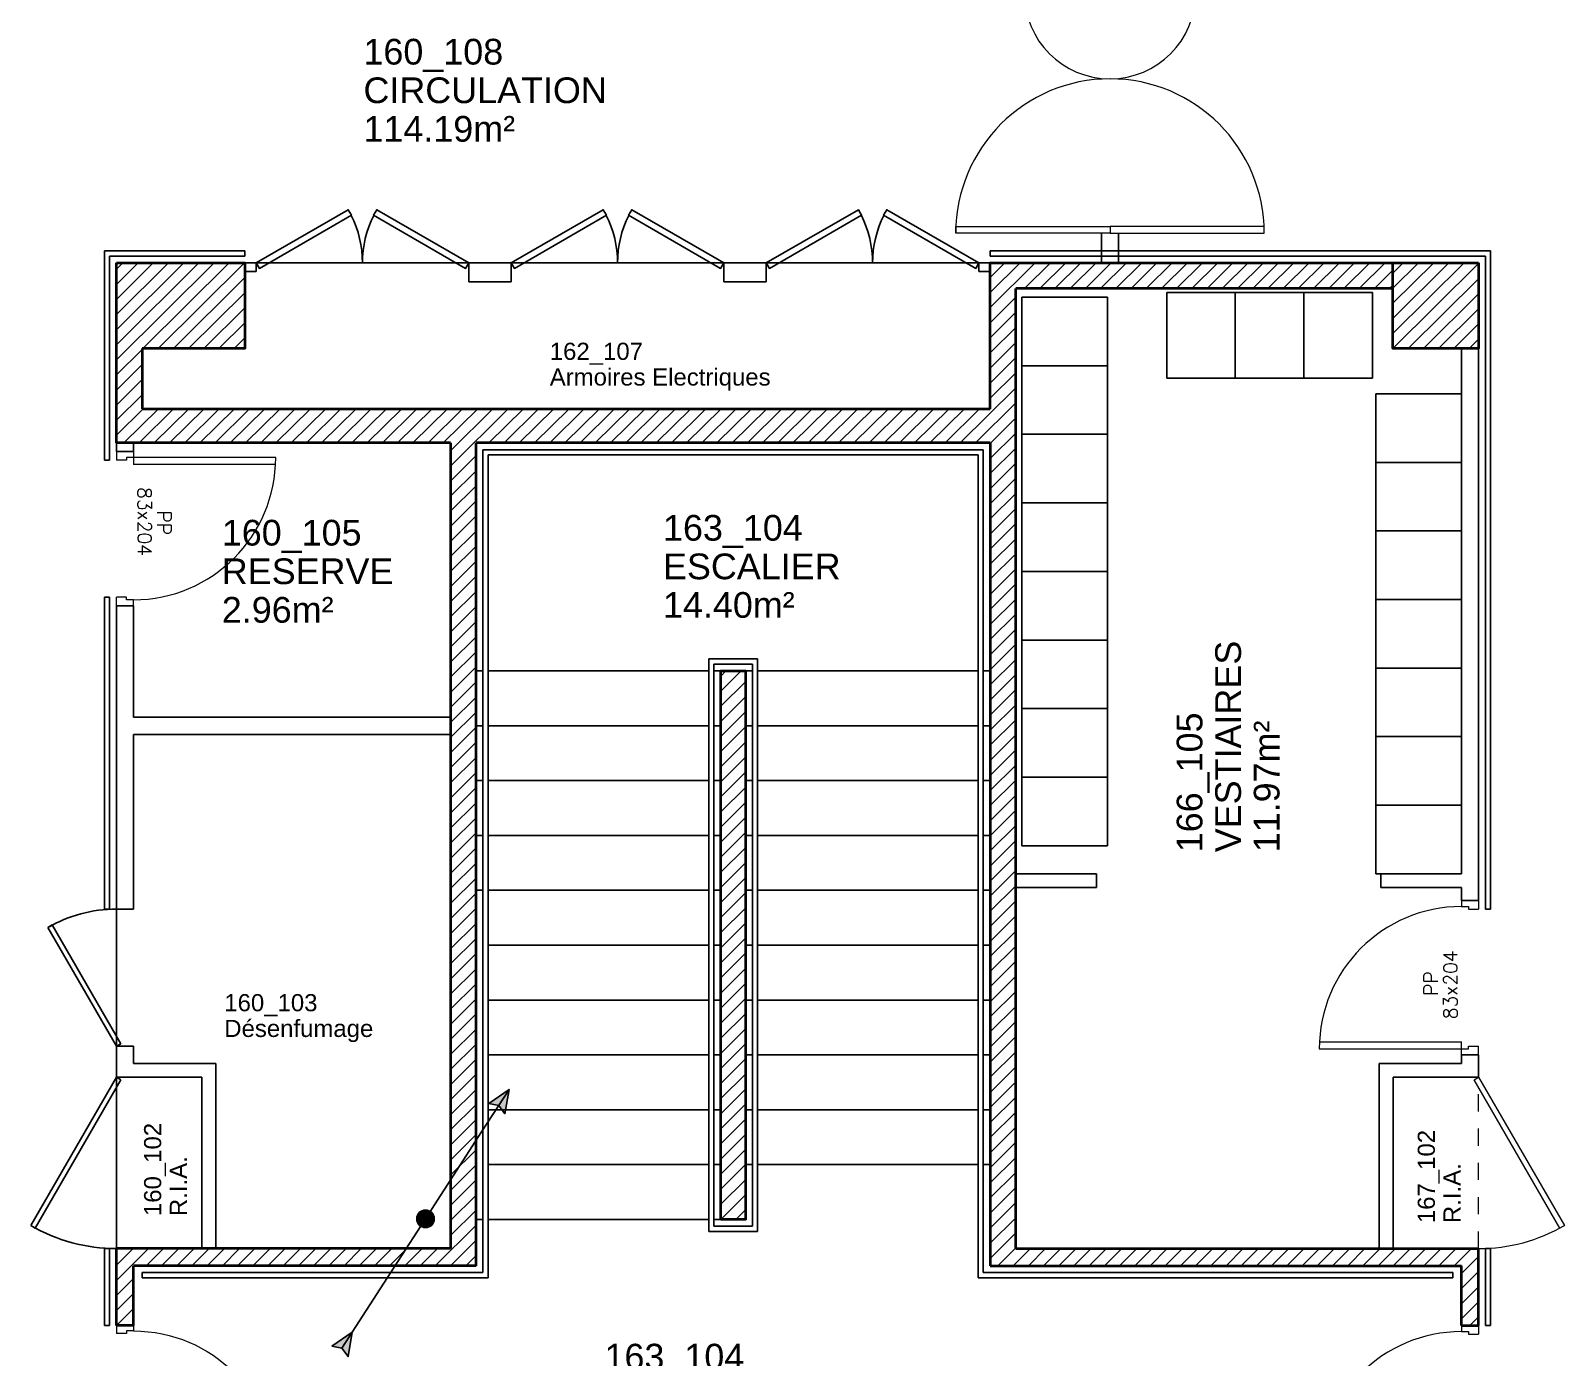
# Model space of a CAD drawing. Header units: metres. Extents: x 143.8 to 210.8, y 45.3 to 115.9.
# Drawn here: x 158.8 to 167.75, y 100.81 to 108.55 of the extents above; entities that cross this region are included whole.
import ezdxf
from ezdxf.enums import TextEntityAlignment as Align

# ---------------------------------------------------------------- set-up
doc = ezdxf.new("R2010")
doc.units = ezdxf.units.M
doc.header["$LTSCALE"] = 0.6
doc.header["$MEASUREMENT"] = 0
doc.linetypes.add('CACHÉ', pattern=[0.25, 0.125, -0.125])
doc.linetypes.add('CONTINU', pattern=[0])
doc.layers.get('0').update_dxf_attribs({"linetype": 'CONTINUOUS'})
for name, color, linetype in [('009 main courant', 181, 'CONTINUOUS'), ('107 EF  Adoucie', 4, 'CONTINUOUS'), ('A_ACCÈS', 7, 'CONTINUOUS'), ('A_AGENC', 204, 'CONTINUOUS'), ('A_EQMP', 142, 'CONTINUOUS'), ('A_Etiqu_Gaine', 8, 'CONTINUOUS'), ('A_Etiqu_Gaine_code', 8, 'CONTINUOUS'), ('A_Etiqu_Local', 8, 'CONTINUOUS'), ('A_HACH_STRUC', 7, 'CONTINUOUS'), ('A_MUR_CLOIS', 8, 'CONTINU'), ('A_MURS_CLOI', 7, 'CONTINUOUS')]:
    doc.layers.add(name, color=color, linetype=linetype)
for name, color, linetype, lineweight in [('A_MURS_STRU', 7, 'CONTINU', 40), ('A_PORT', 8, 'CONTINUOUS', 0), ('A_PORTE', 8, 'CONTINU', 0)]:
    doc.layers.add(name, color=color, linetype=linetype, lineweight=lineweight)
doc.styles.add('Attribut', font='arial.ttf')
doc.styles.add('ROMANS8', font='romans8', dxfattribs={"height": 10})

# ---------------------------------------------------------------- blocks, each defined once
blk = doc.blocks.new('A_Etiqu_Local')
at = {"style": 'Attribut', "flags": 1}
for tag, p in [('CODE_HOPITAL', (-0.4463, 1.632)), ('CODE_SITE', (-0.4463, 1.407)), ('CODE_BATIMENT', (-0.4463, 1.182)), ('CODE_SECTEUR', (-0.4463, 0.957)), ('CODE_ETAGE', (-0.4463, 0.732)), ('NOM_NORMALISE', (-0.4463, -0.843)), ('SECTEUR_ACTIVITE', (-0.4463, -1.068)), ('SOUS_SECTEUR_ACTIVITE', (-0.4463, -1.293)), ('VOLUME', (-0.4463, -1.518)), ('SERVICE', (-0.4463, -1.743)), ('CODE_UG', (-0.4463, -1.968)), ('CODE_UA', (-0.4463, -2.193)), ('CODE_POLE', (-0.4463, -2.418)), ('OCCUPANT_EXTERNE', (-0.4463, -2.643)), ('DISPONIBILITE', (-0.4463, -2.868)), ('ACCES_HANDICAPES', (-0.4463, -3.093)), ('NATURE_SOL', (-0.4463, -3.318)), ('RISQUE_LABORATOIRE', (-0.4463, -3.543)), ('AMIANTE', (-0.4463, -3.768))]:
    blk.add_attdef(tag, p, '', height=0.15, dxfattribs=at)
at = {"layer": 'A_Etiqu_Local', "style": 'Attribut'}
for tag, p in [('CODE_PIECE', (-0.4463, 0.282)), ('NOM_USAGE', (-0.4463, 0.057)), ('SURFACE', (-0.4463, -0.168))]:
    blk.add_attdef(tag, p, '', height=0.15, dxfattribs=at)
blk = doc.blocks.new('A_Etiqu_Gaine')
at = {"style": 'Attribut', "flags": 1}
for tag, p in [('CODE_HOPITAL', (-0.4323, 0.8651)), ('CODE_SITE', (-0.4323, 0.7151)), ('CODE_BATIMENT', (-0.4323, 0.5651)), ('CODE_SECTEUR', (-0.4323, 0.4151)), ('CODE_ETAGE', (-0.4323, 0.2651)), ('NOM_NORMALISE', (-0.4323, -0.3349)), ('SECTEUR_ACTIVITE', (-0.4323, -0.4849)), ('SOUS_SECTEUR_ACTIVITE', (-0.4323, -0.6349)), ('SURFACE', (-0.4323, -0.7849)), ('CODE_UG', (-0.4323, -0.9349)), ('CODE_POLE', (-0.4323, -1.0849)), ('AMIANTE', (-0.4323, -1.2349))]:
    blk.add_attdef(tag, p, '', height=0.1, dxfattribs=at)
at = {"layer": 'A_Etiqu_Gaine', "style": 'Attribut'}
blk.add_attdef('NOM_USAGE', (-0.4323, -0.1849), '', height=0.1, dxfattribs=at)
at = {"layer": 'A_Etiqu_Gaine_code', "style": 'Attribut'}
blk.add_attdef('CODE_PIECE', (-0.4323, -0.0349), '', height=0.1, dxfattribs=at)
blk = doc.blocks.new('P80bt10')
for p, q in [((0.035, 0.93), (0.035, 0.1)), ((0.075, 0.929), (0.075, 0.1)), ((0, 0.1), (0, 0)), ((0, 0.1), (0.035, 0.1)), ((0.035, 0.1), (0.075, 0.1)), ((0.035, 0.1), (0.035, 0.06)), ((0.865, 0.1), (0.865, 0.06)), ((0.9, 0.1), (0.865, 0.1)), ((0.9, 0.1), (0.9, 0)), ((0, 0), (0.05, 0)), ((0.035, 0.06), (0.05, 0.06)), ((0.05, 0.06), (0.05, 0)), ((0.865, 0.06), (0.85, 0.06)), ((0.85, 0.06), (0.85, 0)), ((0.9, 0), (0.85, 0))]:
    blk.add_line(p, q)
blk.add_arc((0.035, 0.1), 0.83, 0, 90)
at = {"style": 'ROMANS8'}
for tag, p in [('DEF', (0.4163, 0.239)), ('DIM', (0.4087, 0.1245))]:
    blk.add_attdef(tag, text='', height=0.08, dxfattribs=at).set_placement(p, align=Align.CENTER)

msp = doc.modelspace()

# ---------------------------------------------------------------- hatches: boundary and pattern name
at = {"layer": '107 EF  Adoucie'}
for points in [[(161.5919, 102.3743), (161.4731, 102.2926), (161.532, 102.2808), (161.5676, 102.2321)], [(161.1553, 101.6194, 1), (161.0526, 101.6194, 1)], [(160.676, 100.9581), (160.5573, 100.8764), (160.6161, 100.8645), (160.6518, 100.8158)]]:
    msp.add_hatch(color=8, dxfattribs=at).paths.add_polyline_path(points)
at = {"layer": 'A_HACH_STRUC'}
h = msp.add_hatch(dxfattribs=at)
h.set_pattern_fill('ANSI31', color=8, scale=0.5, angle=359.76959, style=0)
h.set_pattern_definition([(44.7696, (159.299874, 100.996164), (-0.0440161, 0.04437154), [])])
h.paths.add_polyline_path([(164.5493, 107.0462), (166.7499, 107.0462), (166.7499, 107.1962), (164.3993, 107.1962), (164.3993, 107.1462), (164.3993, 106.3457), (159.4499, 106.3457), (159.4499, 106.6962), (160.0499, 106.6962), (160.0499, 107.1962), (159.2999, 107.1962), (159.2999, 106.6962), (159.2999, 106.1457), (161.2493, 106.1458), (161.2493, 101.4458), (159.2999, 101.446), (159.2999, 100.9962), (159.3999, 100.9962), (159.3999, 101.3458), (161.3993, 101.3458), (161.3993, 106.1458), (164.3993, 106.1457), (164.3992, 101.3457), (167.1499, 101.3457), (167.1499, 100.9962), (167.2499, 100.9962), (167.2499, 101.4457), (164.5493, 101.4458)])
h = msp.add_hatch(dxfattribs=at)
h.set_pattern_fill('ANSI31', color=8, scale=0.5, angle=359.76959, style=0)
h.set_pattern_definition([(44.77, (166.749865, 106.69616), (-0.044016, 0.0443715), [])])
h.paths.add_polyline_path([(167.2499, 107.1962), (166.7499, 107.1962), (166.7499, 106.6962), (167.2499, 106.6962)])
h = msp.add_hatch(dxfattribs=at)
h.set_pattern_fill('ANSI31', color=8, scale=0.5, angle=359.76959, style=0)
h.set_pattern_definition([(44.7696, (162.82687, 101.616136), (-0.0440161, 0.0443715), [])])
h.paths.add_polyline_path([(162.8269, 101.6161), (162.8269, 104.8158), (162.9716, 104.8158), (162.9716, 101.6161)])

# ---------------------------------------------------------------- linework, layer by layer
at = {"layer": '009 main courant', "color": 8, "linetype": 'Continuous'}
for p, q in [((160.0499, 107.2662), (159.2299, 107.2662)), ((159.2299, 107.2662), (159.2299, 106.0457)), ((160.0499, 107.2362), (159.2599, 107.2362)), ((159.2599, 107.2362), (159.2599, 106.0457)), ((160.0499, 107.2662), (160.0499, 107.2362)), ((167.3199, 107.2662), (164.3993, 107.2662)), ((164.3993, 107.2662), (164.3993, 107.2362)), ((167.2899, 107.2362), (164.3993, 107.2362)), ((167.2899, 107.2362), (167.2899, 103.426)), ((167.3199, 107.2662), (167.3199, 103.426)), ((161.4393, 106.1057), (161.4393, 101.3058)), ((161.4693, 106.0757), (161.4693, 101.2758)), ((164.3293, 106.0757), (164.3293, 101.2757)), ((164.3593, 106.1057), (164.3593, 101.3057)), ((159.2299, 106.0457), (159.2599, 106.0457)), ((159.2599, 105.2457), (159.2299, 105.2457)), ((159.2299, 105.2457), (159.2299, 103.426)), ((159.2599, 105.2457), (159.2599, 103.426)), ((162.7569, 104.8858), (162.7569, 101.5461)), ((162.7569, 104.8858), (163.0416, 104.8858)), ((162.7869, 104.8558), (162.7869, 101.5761)), ((162.7869, 104.8558), (163.0116, 104.8558)), ((163.0116, 104.8558), (163.0116, 101.5761)), ((163.0416, 104.8858), (163.0416, 101.5461)), ((159.2599, 103.426), (159.2299, 103.426)), ((167.2899, 103.426), (167.3199, 103.426)), ((162.7569, 101.5461), (163.0416, 101.5461)), ((162.7869, 101.5761), (163.0116, 101.5761)), ((159.2599, 101.4457), (159.2299, 101.4457)), ((159.2299, 101.4457), (159.2299, 100.9962)), ((159.2599, 101.4457), (159.2599, 100.9962)), ((167.2899, 101.4457), (167.3199, 101.4457)), ((167.2899, 101.4457), (167.2899, 100.9962)), ((167.3199, 101.4457), (167.3199, 100.9962)), ((159.4499, 101.3058), (161.4393, 101.3058)), ((159.4499, 101.3058), (159.4499, 101.2758)), ((159.4499, 101.2758), (161.4693, 101.2758)), ((164.3293, 101.2757), (167.0999, 101.2757)), ((164.3593, 101.3057), (167.0999, 101.3057)), ((167.0999, 101.3058), (167.0999, 101.2758)), ((159.2599, 100.9962), (159.2299, 100.9962)), ((167.2899, 100.9962), (167.3199, 100.9962))]:
    msp.add_line(p, q, dxfattribs=at)
for points in [[(164.3593, 106.1057), (161.4393, 106.1057)], [(161.4693, 106.0757), (164.3293, 106.0757)]]:
    msp.add_lwpolyline(points, dxfattribs=at)
at = {"layer": '107 EF  Adoucie', "color": 8}
for points in [[(161.5919, 102.3743), (161.4304, 102.1261), (161.104, 101.6194)], [(161.104, 101.6194), (160.9426, 101.3713), (160.6161, 100.8645)]]:
    msp.add_lwpolyline(points, dxfattribs=at)
at = {"layer": '107 EF  Adoucie', "color": 8, "linetype": 'Continuous'}
for points in [[(161.4731, 102.2926), (161.532, 102.2808), (161.5676, 102.2321), (161.5919, 102.3743)], [(160.5573, 100.8764), (160.6161, 100.8645), (160.6518, 100.8158), (160.676, 100.9581)]]:
    msp.add_lwpolyline(points, close=True, dxfattribs=at)
at = {"layer": '107 EF  Adoucie', "color": 8}
msp.add_circle((161.104, 101.6194), 0.0514, dxfattribs=at)
at = {"layer": 'A_ACCÈS', "color": 8, "linetype": 'Continuous'}
for p, q in [((161.3993, 104.8158), (161.4393, 104.8158)), ((161.4693, 104.8158), (162.7569, 104.8158)), ((162.7869, 104.8158), (162.8269, 104.8158)), ((163.0116, 104.8158), (162.9716, 104.8158)), ((164.3293, 104.8158), (163.0416, 104.8158)), ((164.3993, 104.8158), (164.3593, 104.8158)), ((161.3993, 104.4958), (161.4393, 104.4958)), ((161.4693, 104.4958), (162.7569, 104.4958)), ((162.7869, 104.4958), (162.8269, 104.4958)), ((163.0116, 104.4958), (162.9716, 104.4958)), ((164.3293, 104.4958), (163.0416, 104.4958)), ((164.3993, 104.4958), (164.3593, 104.4958)), ((161.3993, 104.1758), (161.4393, 104.1758)), ((161.4693, 104.1758), (162.7569, 104.1758)), ((162.7869, 104.1758), (162.8269, 104.1758)), ((163.0116, 104.1758), (162.9716, 104.1758)), ((164.3293, 104.1758), (163.0416, 104.1758)), ((164.3993, 104.1758), (164.3593, 104.1758)), ((161.3993, 103.8559), (161.4393, 103.8559)), ((161.4693, 103.8559), (162.7569, 103.8559)), ((162.7869, 103.8559), (162.8269, 103.8559)), ((163.0116, 103.8559), (162.9716, 103.8559)), ((164.3293, 103.8559), (163.0416, 103.8559)), ((164.3993, 103.8559), (164.3593, 103.8559)), ((161.4013, 103.5359), (161.4393, 103.5359)), ((161.4693, 103.5359), (162.7569, 103.5359)), ((162.7869, 103.5359), (162.8269, 103.5359)), ((163.0116, 103.5359), (162.9716, 103.5359)), ((164.3293, 103.5359), (163.0416, 103.5359)), ((164.3993, 103.5359), (164.3593, 103.5359)), ((161.4693, 103.2159), (162.7569, 103.2159)), ((162.7869, 103.2159), (162.8269, 103.2159)), ((163.0116, 103.2159), (162.9716, 103.2159)), ((164.3293, 103.2159), (163.0416, 103.2159)), ((164.3993, 103.2159), (164.3593, 103.2159)), ((161.4693, 102.896), (162.7569, 102.896)), ((162.7869, 102.896), (162.8269, 102.896)), ((163.0116, 102.896), (162.9716, 102.896)), ((164.3293, 102.896), (163.0416, 102.896)), ((164.3993, 102.896), (164.3593, 102.896)), ((161.4693, 102.576), (162.7569, 102.576)), ((162.7869, 102.576), (162.8269, 102.576)), ((163.0116, 102.576), (162.9716, 102.576)), ((164.3293, 102.576), (163.0416, 102.576)), ((164.3993, 102.576), (164.3593, 102.576)), ((161.4693, 102.2561), (162.7569, 102.2561)), ((162.7869, 102.2561), (162.8269, 102.2561)), ((163.0116, 102.2561), (162.9716, 102.2561)), ((164.3293, 102.2561), (163.0416, 102.2561)), ((164.3993, 102.2561), (164.3593, 102.2561)), ((161.4693, 101.9361), (162.7569, 101.9361)), ((162.7869, 101.9361), (162.8269, 101.9361)), ((163.0116, 101.9361), (162.9716, 101.9361)), ((164.3293, 101.9361), (163.0416, 101.9361)), ((164.3993, 101.9361), (164.3593, 101.9361)), ((161.3993, 101.6161), (161.4393, 101.6161)), ((161.4693, 101.6161), (162.7569, 101.6161)), ((162.7869, 101.6161), (162.8269, 101.6161))]:
    msp.add_line(p, q, dxfattribs=at)
at = {"layer": 'A_AGENC', "color": 8, "linetype": 'Continuous'}
for p, q in [((160.0499, 107.1462), (160.0499, 107.1962)), ((160.0499, 107.1962), (160.1159, 107.1962)), ((160.1159, 107.1462), (160.0499, 107.1462)), ((160.1159, 107.1962), (160.1159, 107.1462)), ((164.3332, 107.1962), (160.1159, 107.1962)), ((161.3563, 107.0852), (161.3563, 107.1962)), ((161.6044, 107.1962), (161.6044, 107.0852)), ((162.8448, 107.0852), (162.8448, 107.1962)), ((163.0928, 107.1962), (163.0928, 107.0852)), ((164.3332, 107.1462), (164.3332, 107.1962)), ((164.3332, 107.1962), (164.3993, 107.1962)), ((164.3993, 107.1462), (164.3332, 107.1462)), ((164.3993, 107.1962), (164.3993, 107.1462)), ((161.6044, 107.0852), (161.3563, 107.0852)), ((163.0928, 107.0852), (162.8448, 107.0852)), ((159.2999, 102.626), (159.2999, 103.426)), ((158.8999, 103.3188), (158.9259, 103.3339)), ((159.2999, 102.626), (158.8999, 103.3188)), ((158.9259, 103.3339), (159.3259, 102.641)), ((159.3259, 102.641), (159.2999, 102.626)), ((159.2999, 102.446), (158.7999, 101.58)), ((158.8259, 101.565), (159.3259, 102.431)), ((159.2999, 101.446), (159.2999, 102.446)), ((159.3259, 102.431), (159.2999, 102.446)), ((158.7999, 101.58), (158.8259, 101.565))]:
    msp.add_line(p, q, dxfattribs=at)
for points in [[(160.1159, 107.1962), (160.1345, 107.1639), (160.6716, 107.474), (160.653, 107.5063)], [(161.3563, 107.1962), (161.3377, 107.1639), (160.8006, 107.474), (160.8192, 107.5063)], [(161.6044, 107.1962), (161.623, 107.1639), (162.1601, 107.474), (162.1415, 107.5063)], [(162.8448, 107.1962), (162.8262, 107.1639), (162.289, 107.474), (162.3077, 107.5063)], [(163.0928, 107.1962), (163.1114, 107.1639), (163.6486, 107.474), (163.6299, 107.5063)], [(164.3332, 107.1962), (164.3146, 107.1639), (163.7775, 107.474), (163.7961, 107.5063)]]:
    msp.add_lwpolyline(points, close=True, dxfattribs=at)
for centre, radius, start, end in [((160.1159, 107.1962), 0.6202, 0, 26.56631), ((161.3563, 107.1962), 0.6202, 153.43368, 179.99999), ((161.6044, 107.1962), 0.6202, 0, 26.56631), ((162.8448, 107.1962), 0.6202, 153.43368, 179.99999), ((163.0928, 107.1962), 0.6202, 0, 26.56631), ((164.3332, 107.1962), 0.6202, 153.43368, 179.99999), ((159.2999, 102.626), 0.8, 90, 120), ((159.2999, 102.446), 1, 240.00001, 270)]:
    msp.add_arc(centre, radius, start, end, dxfattribs=at)
at = {"layer": 'A_EQMP', "color": 8, "linetype": 'Continuous'}
for p, q in [((165.0846, 106.9962), (164.5846, 106.9962)), ((164.5846, 106.9962), (164.5846, 103.7962)), ((165.0846, 103.7962), (165.0846, 106.9962)), ((165.4299, 107.0244), (165.4299, 106.5244)), ((166.6299, 107.0244), (165.4299, 107.0244)), ((165.8299, 107.0244), (165.8299, 106.5244)), ((166.2299, 106.5244), (166.2299, 107.0244)), ((166.6299, 106.5244), (166.6299, 107.0244)), ((165.0846, 106.5962), (164.5846, 106.5962)), ((165.4299, 106.5244), (166.6299, 106.5244)), ((167.1499, 106.4326), (166.6499, 106.4326)), ((166.6499, 106.4326), (166.6499, 103.6326)), ((167.1499, 103.6326), (167.1499, 106.4326)), ((165.0846, 106.1962), (164.5846, 106.1962)), ((167.1499, 106.0326), (166.6499, 106.0326)), ((165.0846, 105.7962), (164.5846, 105.7962)), ((167.1499, 105.6326), (166.6499, 105.6326)), ((165.0846, 105.3962), (164.5846, 105.3962)), ((167.1499, 105.2326), (166.6499, 105.2326)), ((165.0846, 104.9962), (164.5846, 104.9962)), ((167.1499, 104.8326), (166.6499, 104.8326)), ((167.1499, 103.6326), (167.1499, 104.7209)), ((165.0846, 104.5962), (164.5846, 104.5962)), ((167.1499, 104.4326), (166.6499, 104.4326)), ((164.5846, 104.1962), (165.0846, 104.1962)), ((167.1499, 104.0326), (166.6499, 104.0326)), ((164.5846, 103.7962), (165.0846, 103.7962)), ((166.6499, 103.6326), (167.1499, 103.6326)), ((167.1499, 103.6326), (166.6792, 103.6326))]:
    msp.add_line(p, q, dxfattribs=at)
at = {"layer": 'A_MUR_CLOIS', "color": 8, "linetype": 'Continuous'}
for p, q in [((167.1499, 103.6326), (167.1499, 106.6962)), ((167.2499, 103.476), (167.2499, 106.6962)), ((159.2999, 106.0957), (159.2999, 106.1457)), ((159.3999, 106.0957), (159.2999, 106.0957)), ((159.3999, 106.0957), (159.3999, 106.1457)), ((159.3999, 105.1957), (159.2999, 105.1957)), ((159.2999, 103.426), (159.2999, 105.1957)), ((159.3999, 104.5457), (159.3999, 105.1957)), ((161.2493, 104.5458), (159.3999, 104.5457)), ((161.2493, 104.4458), (159.3999, 104.4457)), ((159.3999, 103.426), (159.3999, 104.4457)), ((164.5493, 103.6326), (165.0199, 103.6326)), ((164.5493, 103.5526), (165.0199, 103.5526)), ((165.0199, 103.6326), (165.0199, 103.5526)), ((166.6792, 103.6326), (166.6792, 103.5526)), ((166.6792, 103.6326), (167.1499, 103.6326)), ((167.1499, 103.5526), (166.6792, 103.5526)), ((167.1499, 103.476), (167.1499, 103.5526)), ((167.1499, 103.476), (167.2499, 103.476)), ((159.3999, 103.426), (159.2999, 103.426)), ((159.3999, 102.626), (159.2999, 102.626)), ((159.2999, 102.446), (159.2999, 102.626)), ((159.3999, 102.526), (159.3999, 102.626)), ((167.1499, 102.576), (167.2499, 102.576)), ((167.1499, 102.526), (167.1499, 102.576)), ((167.2499, 102.446), (167.2499, 102.576)), ((159.3999, 102.526), (159.8796, 102.526)), ((159.8796, 102.526), (159.8796, 101.4458)), ((166.6702, 102.526), (166.6702, 101.4458)), ((167.1499, 102.526), (166.6702, 102.526)), ((159.7996, 102.446), (159.2999, 102.446)), ((159.7996, 102.446), (159.7996, 101.4458)), ((166.7502, 102.446), (166.7502, 101.4458)), ((167.2499, 102.446), (166.7502, 102.446)), ((166.7502, 101.4457), (167.2499, 101.4457))]:
    msp.add_line(p, q, dxfattribs=at)
at = {"layer": 'A_MURS_CLOI', "color": 8}
for p, q in [((165.0486, 107.1962), (165.0486, 107.3701)), ((165.1486, 107.1962), (165.1486, 107.3701))]:
    msp.add_line(p, q, dxfattribs=at)
at = {"layer": 'A_MURS_STRU', "color": 8, "linetype": 'Continuous'}
for p, q in [((164.5493, 101.4458), (164.5493, 107.0462)), ((159.4499, 106.6962), (159.4499, 106.3457)), ((161.2493, 106.1458), (159.2999, 106.1457)), ((161.2493, 106.1458), (161.2493, 101.4458)), ((164.3993, 106.1457), (161.3993, 106.1458)), ((161.3993, 101.3458), (161.3993, 106.1458)), ((164.3993, 106.1457), (164.3992, 101.3457)), ((161.2493, 101.4458), (159.2999, 101.446)), ((159.2999, 100.9962), (159.2999, 101.4457)), ((164.5493, 101.4458), (167.2499, 101.4457)), ((167.2499, 100.9962), (167.2499, 101.4457)), ((161.3993, 101.3458), (159.3999, 101.3458)), ((159.3999, 100.9962), (159.3999, 101.3457)), ((164.3992, 101.3457), (167.1499, 101.3457)), ((167.1499, 100.9962), (167.1499, 101.3457)), ((159.3999, 100.9962), (159.2999, 100.9962)), ((167.1499, 100.9962), (167.2499, 100.9962))]:
    msp.add_line(p, q, dxfattribs=at)
for points in [[(159.2999, 106.1457), (159.2999, 107.1962)], [(159.2999, 107.1962), (160.0499, 107.1962), (160.0499, 106.6962), (159.4499, 106.6962)], [(164.3993, 106.3457), (164.3993, 107.1962), (167.2499, 107.1962)], [(167.2499, 107.1962), (167.2499, 106.6962), (166.7499, 106.6962), (166.7499, 107.1962)], [(166.7499, 107.0462), (164.5493, 107.0462)], [(159.4499, 106.3457), (164.3993, 106.3457)]]:
    msp.add_lwpolyline(points, dxfattribs=at)
msp.add_lwpolyline([(162.8269, 101.6161), (162.8269, 104.8158), (162.9716, 104.8158), (162.9716, 101.6161)], close=True, dxfattribs=at)
at = {"layer": 'A_PORT', "color": 8}
for p, q in [((164.1986, 107.3701), (164.1986, 107.4087)), ((164.1986, 107.4087), (165.0986, 107.4087)), ((165.9986, 107.4087), (165.0986, 107.4087)), ((165.0986, 107.4087), (165.0986, 107.3701)), ((165.0986, 107.4087), (165.0986, 107.3701)), ((165.9986, 107.3701), (165.9986, 107.4087)), ((165.0986, 107.3701), (164.1986, 107.3701)), ((165.0986, 107.3701), (165.9986, 107.3701))]:
    msp.add_line(p, q, dxfattribs=at)
for centre, radius, start, end in [((165.0986, 108.7701), 0.5, 180, 269.99999), ((165.0986, 108.7701), 0.5, 270.00001, 360), ((165.0986, 107.3701), 0.9, 90.00001, 180), ((165.0986, 107.3701), 0.9, 360, 89.99999)]:
    msp.add_arc(centre, radius, start, end, dxfattribs=at)
at = {"layer": 'A_PORTE', "color": 8, "linetype": 'Continuous'}
for p, q in [((167.2239, 102.431), (167.2499, 102.446)), ((167.7239, 101.565), (167.2239, 102.431)), ((167.2499, 102.446), (167.7499, 101.58)), ((167.7499, 101.58), (167.7239, 101.565))]:
    msp.add_line(p, q, dxfattribs=at)
at = {"layer": 'A_PORTE', "color": 8, "linetype": 'CACHÉ'}
msp.add_line((167.2499, 101.446), (167.2499, 102.446), dxfattribs=at)
at = {"layer": 'A_PORTE', "color": 8, "linetype": 'Continuous'}
msp.add_arc((167.2499, 102.446), 1, 270, 300, dxfattribs=at)

# ---------------------------------------------------------------- block references
at = {"layer": 'A_Etiqu_Gaine', "color": 8}
ref = msp.add_blockref('A_Etiqu_Gaine', (162.2616, 106.6654), dxfattribs=at)
ref.add_attrib('CODE_PIECE', '162_107', (161.8292, 106.6305), dxfattribs={"layer": 'A_Etiqu_Gaine_code', "height": 0.1, "style": 'Attribut'})
ref.add_attrib('NOM_USAGE', 'Armoires Electriques', (161.8292, 106.4805), dxfattribs={"height": 0.1, "style": 'Attribut'})
ref = msp.add_blockref('A_Etiqu_Gaine', (160.3622, 102.8652), dxfattribs=at)
ref.add_attrib('CODE_PIECE', '160_103', (159.9298, 102.8303), dxfattribs={"layer": 'A_Etiqu_Gaine_code', "height": 0.1, "style": 'Attribut'})
ref.add_attrib('NOM_USAGE', 'Désenfumage', (159.9298, 102.6803), dxfattribs={"height": 0.1, "style": 'Attribut'})
ref = msp.add_blockref('A_Etiqu_Gaine', (159.5267, 102.0677), dxfattribs=dict(at, rotation=90))
ref.add_attrib('CODE_PIECE', '160_102', (159.5616, 101.6354), dxfattribs={"layer": 'A_Etiqu_Gaine_code', "height": 0.1, "rotation": 90, "style": 'Attribut'})
ref.add_attrib('NOM_USAGE', 'R.I.A.', (159.7116, 101.6354), dxfattribs={"height": 0.1, "rotation": 90, "style": 'Attribut'})
ref = msp.add_blockref('A_Etiqu_Gaine', (166.9596, 102.0267), dxfattribs=dict(at, rotation=90))
ref.add_attrib('CODE_PIECE', '167_102', (166.9944, 101.5943), dxfattribs={"layer": 'A_Etiqu_Gaine_code', "height": 0.1, "rotation": 90, "style": 'Attribut'})
ref.add_attrib('NOM_USAGE', 'R.I.A.', (167.1444, 101.5943), dxfattribs={"height": 0.1, "rotation": 90, "style": 'Attribut'})
at = {"layer": 'A_Etiqu_Local', "color": 8}
ref = msp.add_blockref('A_Etiqu_Local', (161.1881, 108.0714), dxfattribs=at)
ref.add_attrib('CODE_PIECE', '160_108', (160.7418, 108.3533), dxfattribs={"height": 0.15, "style": 'Attribut'})
ref.add_attrib('NOM_USAGE', 'CIRCULATION', (160.7418, 108.1283), dxfattribs={"height": 0.15, "style": 'Attribut'})
ref.add_attrib('SURFACE', '114.19m²', (160.7418, 107.9033), dxfattribs={"height": 0.15, "style": 'Attribut'})
ref = msp.add_blockref('A_Etiqu_Local', (160.3616, 105.2652), dxfattribs=at)
ref.add_attrib('CODE_PIECE', '160_105', (159.9153, 105.5472), dxfattribs={"height": 0.15, "style": 'Attribut'})
ref.add_attrib('NOM_USAGE', 'RESERVE', (159.9153, 105.3222), dxfattribs={"height": 0.15, "style": 'Attribut'})
ref.add_attrib('SURFACE', '2.96m²', (159.9153, 105.0972), dxfattribs={"height": 0.15, "style": 'Attribut'})
ref = msp.add_blockref('A_Etiqu_Local', (162.9363, 105.2937), dxfattribs=at)
ref.add_attrib('CODE_PIECE', '163_104', (162.4899, 105.5757), dxfattribs={"height": 0.15, "style": 'Attribut'})
ref.add_attrib('NOM_USAGE', 'ESCALIER', (162.4899, 105.3507), dxfattribs={"height": 0.15, "style": 'Attribut'})
ref.add_attrib('SURFACE', '14.40m²', (162.4899, 105.1257), dxfattribs={"height": 0.15, "style": 'Attribut'})
ref = msp.add_blockref('A_Etiqu_Local', (165.9197, 104.2041), dxfattribs=dict(at, rotation=90))
ref.add_attrib('CODE_PIECE', '166_105', (165.6377, 103.7578), dxfattribs={"height": 0.15, "rotation": 90, "style": 'Attribut'})
ref.add_attrib('NOM_USAGE', 'VESTIAIRES', (165.8627, 103.7578), dxfattribs={"height": 0.15, "rotation": 90, "style": 'Attribut'})
ref.add_attrib('SURFACE', '11.97m²', (166.0877, 103.7578), dxfattribs={"height": 0.15, "rotation": 90, "style": 'Attribut'})
ref = msp.add_blockref('A_Etiqu_Local', (162.5948, 100.4584), dxfattribs=at)
ref.add_attrib('CODE_PIECE', '163_104', (162.1485, 100.7404), dxfattribs={"height": 0.15, "style": 'Attribut'})
ref.add_attrib('NOM_USAGE', 'PALIER', (162.1485, 100.5154), dxfattribs={"height": 0.15, "style": 'Attribut'})
ref.add_attrib('SURFACE', '11.46m²', (162.1485, 100.2904), dxfattribs={"height": 0.15, "style": 'Attribut'})
at = {"layer": 'A_PORTE', "color": 8, "rotation": 270}
msp.add_blockref('P80bt10', (159.2999, 106.0957), dxfattribs=at).add_auto_attribs({'DEF': 'PP', 'DIM': '83x204'})
at = {"layer": 'A_PORTE', "color": 8, "linetype": 'Continuous', "rotation": 90}
msp.add_blockref('P80bt10', (167.2499, 102.576), dxfattribs=at).add_auto_attribs({'DEF': 'PP', 'DIM': '83x204'})
at = {"layer": 'A_PORTE', "color": 8}
ref = msp.add_blockref('P80bt10', (159.2999, 100.1002), dxfattribs=dict(at, xscale=-1, rotation=270))
ref.add_attrib('DEF', 'PP', dxfattribs={"layer": '0', "height": 0.08, "rotation": 270, "style": 'ROMANS8'}).set_placement((159.5389, 100.5165), align=Align.CENTER)
ref.add_attrib('DIM', '83x204', dxfattribs={"layer": '0', "height": 0.08, "rotation": 270, "style": 'ROMANS8'}).set_placement((159.4243, 100.5089), align=Align.CENTER)
ref = msp.add_blockref('P80bt10', (167.2499, 100.0962), dxfattribs=dict(at, rotation=90.00000000000001))
ref.add_attrib('DEF', 'PP', dxfattribs={"layer": '0', "height": 0.08, "rotation": 270, "style": 'ROMANS8'}).set_placement((166.9308, 100.5125), align=Align.CENTER)
ref.add_attrib('DIM', '83x204', dxfattribs={"layer": '0', "height": 0.08, "rotation": 270, "style": 'ROMANS8'}).set_placement((167.0454, 100.5048), align=Align.CENTER)

doc.saveas('drawing.dxf')
